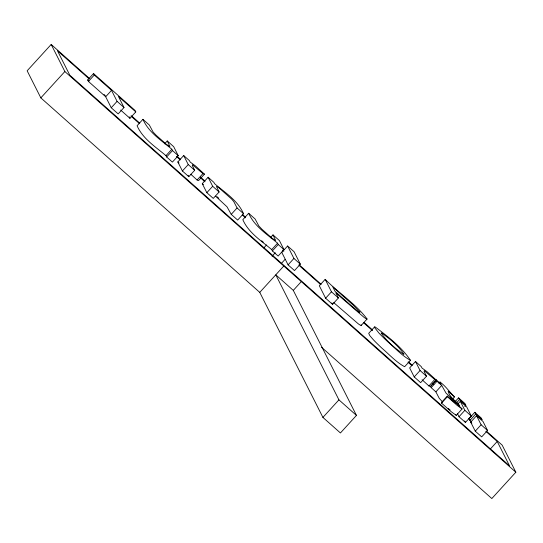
<?xml version="1.0" encoding="UTF-8"?>
<svg xmlns="http://www.w3.org/2000/svg" width="543" height="543" viewBox="0 0 543 543"><rect width="100%" height="100%" fill="white"/><g stroke="black" fill="none" stroke-linecap="round" stroke-linejoin="round"><path stroke-width="0.81" d="M89.778 78.742L51.178 44.451L27.15 70.787L40.834 97.876L259.758 292.378L322.915 417.411L340.427 432.968L356.452 415.409L293.295 290.383L275.776 274.819L338.934 399.852L356.452 415.409M40.834 97.876L64.861 71.54L51.178 44.451M135.791 111.906L118.462 96.511L124.014 107.5L118.17 113.908L111.24 107.752L105.688 96.763L88.434 81.43L87.688 79.964L93.532 73.556L135.044 110.433L135.791 111.906L129.94 118.313L120.661 110.066M88.434 81.43L94.278 75.022L93.532 73.556M105.688 96.763L111.532 90.355L94.278 75.022M111.24 107.752L117.084 101.344L111.532 90.355M167.251 140.942L169.945 146.562L166.429 144.377L156.146 135.248L153.092 132.01L149.359 125.039L142.924 119.324L137.08 125.738C142.755 138.77 155.481 146.786 165.975 155.651L166.647 156.981L172.396 162.092L178.247 155.685L173.685 146.658L167.251 140.942L164.597 143.854M165.975 155.651L171.826 149.244C161.325 140.379 148.599 132.363 142.924 119.324M166.647 156.981L172.491 150.574L171.826 149.244M204.446 174.14L202.946 173.597L192.46 164.719L192.29 165.554L194.679 170.285L188.828 176.692L182.4 170.977L177.839 161.95L183.69 155.542L189.473 160.68L190.165 162.052L195.466 165.941L204.446 174.14L198.602 180.554L197.102 180.004L190.749 174.208M182.4 170.977L188.245 164.57L183.69 155.542M197.102 180.004L202.946 173.597M243.515 213.671L237.081 207.955L233.707 201.48L231.603 199.057L218.415 187.355L216.406 186.425L219.114 191.991L213.263 198.399L206.835 192.684L202.274 183.656L208.125 177.249L213.908 182.394L214.56 183.677C225.053 192.595 237.841 200.598 243.515 213.671L237.664 220.078L231.237 214.363L227.008 206.808L215.598 196.199M206.835 192.684L212.68 186.276L208.125 177.249M231.237 214.363L237.081 207.955M273 234.888L275.695 240.508L272.172 238.323L261.889 229.194L258.835 225.956L255.101 218.985L248.667 213.27L242.823 219.684C248.497 232.716 261.224 240.732 271.717 249.604L272.389 250.927L278.138 256.038L283.989 249.631L279.428 240.603L273 234.888L270.339 237.8M263.837 247.9L266.511 244.968M271.717 249.604L277.568 243.189C267.068 234.325 254.341 226.309 248.667 213.27M272.389 250.927L278.233 244.52L277.568 243.189M272.063 256.262L275.267 252.753M287.62 245.993L281.776 252.4L288.075 264.862L294.503 270.57L300.347 264.163L294.055 251.701L287.62 245.993L293.919 258.454L300.347 264.163M281.355 263.457L285.089 259.357M259.758 292.378L283.792 266.043M288.075 264.862L293.919 258.454M293.295 290.383L301.304 281.6M367.088 318.992C355.604 303.686 338.554 292.928 325.169 279.346L319.325 285.754L325.617 298.216L332.547 304.372L338.398 297.964L335.839 292.901L364.075 317.377A21.353 1.514 42.4 0 0 367.088 318.999L361.238 325.4A21.353 1.514 42.4 0 1 358.224 323.784L333.653 302.56M325.617 298.216L331.468 291.808L325.169 279.346M374.541 326.947L368.697 333.354L369.769 335.554L373.116 339.484A21.686 1.534 42.4 0 0 381.743 348.022C389.188 354.375 395.996 362.1 404.637 366.722L410.488 360.314C401.555 347.018 387.94 336.558 375.132 326.913L374.541 326.947L374.765 327.796L378.96 333.076A21.686 1.534 42.4 0 0 387.587 341.615C395.032 347.968 401.84 355.692 410.488 360.314M322.915 417.411L338.934 399.852M436.26 380.093L427.28 371.887L421.979 368.005L421.287 366.634L415.497 361.495L409.653 367.903L414.214 376.93L420.642 382.639L426.493 376.231L424.103 371.507L424.273 370.672L434.76 379.543L436.26 380.093L430.409 386.501L428.916 385.958L422.067 379.733M414.214 376.93L420.058 370.523L415.497 361.495M428.916 385.958L434.76 379.543M438.92 383.182L439.986 382.014L441.113 384.247L436.396 380.059L430.551 386.467L431.156 387.654L435.866 391.849L439.267 398.358L442.654 402.064M431.156 387.654L437 381.247L436.396 380.059M435.866 391.849L441.717 385.442L437 381.247M447.283 396.078L441.439 402.485L441.547 403.13L451.213 411.703L456.256 415.361L462.1 408.954L455.36 402.275L456.079 402.411L451.294 398.162L450.195 398.012L456.093 403.564L447.283 396.078L447.398 396.723L457.057 405.295L462.1 408.954M441.547 403.13L447.398 396.723M452.448 399.193L454.572 396.865C449.455 392.087 445.789 386.134 439.986 382.014M455.373 401.352L458.563 397.856L464.991 403.571L465.88 405.329L464.822 406.497M456.792 402.533L459.453 399.621L458.563 397.856M458.17 403.625L460.301 401.291L466.729 407.006L471.29 416.033L465.439 422.44L459.011 416.732L457.491 413.718M459.011 416.732L464.856 410.318L460.301 401.291M471.616 422.026L469.858 420.465L468.969 418.707L474.82 412.3L481.247 418.015L482.136 419.773L475.709 414.058L474.82 412.3M469.858 420.465L475.709 414.058M470.706 422.142L476.55 415.734L482.985 421.449L487.546 430.477L481.695 436.884L475.268 431.169L470.706 422.142L471.874 423.18M475.268 431.169L481.112 424.762L476.55 415.734M490.281 449.075L497.218 441.466L485.822 431.339M486.345 431.067L502.166 445.124L515.85 472.213L491.822 498.549L321.578 347.296M450.099 409.972L448.233 408.479M261.624 240.739L263.28 242.185M216.976 196.647L218.809 198.256M459.453 399.621L465.88 405.329M454.572 396.865L448.111 391.123C449.679 397.605 455.781 400.585 459.453 405.512L446.041 393.139L441.717 385.442M117.084 101.344L124.014 107.5M172.491 150.574L178.247 155.685M188.245 164.57L194.679 170.285M212.68 186.276L219.114 191.991M278.233 244.52L283.989 249.631M331.468 291.808L338.398 297.964M420.058 370.523L426.493 376.231M464.856 410.318L471.29 416.033M481.112 424.762L487.546 430.477M131.535 115.842L139.761 123.152M177.093 156.316L180.256 159.126M200.503 177.113L204.935 181.05M242.266 214.214L245.429 217.03M282.618 250.065L283.867 251.178M299.01 264.631L321.164 284.315M364.197 322.549L372.423 329.859M408.499 361.903L412.3 365.276M432.547 383.27L433.816 384.396M89.127 78.898L57.477 50.784L69.809 75.199L509.551 465.88L497.218 441.466M130.897 116.012L139.13 123.322M176.468 156.499L180.269 159.873M200.523 177.866L204.955 181.803M242.3 214.98L245.463 217.797M299.057 265.412L320.58 284.532M363.634 322.786L372.498 330.66M407.949 362.154L411.75 365.534M87.688 79.964L88.943 81.077M104.039 94.489L105.301 95.609M468.969 418.707L470.143 419.746M177.839 161.95L179 162.975M202.274 183.656L203.435 184.688M64.861 71.54L515.85 472.213M455.658 414.594L456.256 415.361M464.679 420.94L465.439 422.44M331.821 302.926L332.547 304.372M188.149 175.341L188.828 176.692M129.2 116.84L129.94 118.313M361.122 324.877L361.238 325.4M359.846 312.171L359.622 312.503L358.937 312.103L356.344 310.128L335.092 291.428L332.845 286.976L352.76 304.732L359.846 312.171M403.897 354.104L403.666 354.294C395.297 348.463 386.887 341.52 381.166 333.029L381.41 332.859C389.759 338.703 398.162 345.626 403.897 354.104"/></g></svg>
